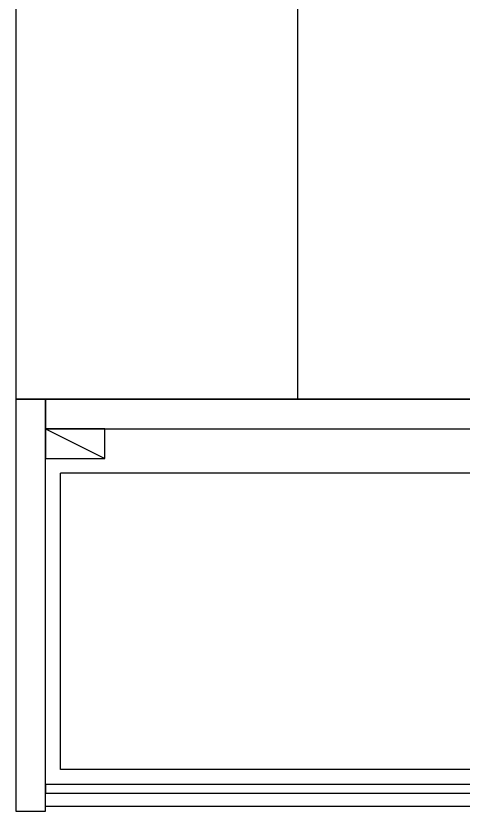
# Model space of a CAD drawing. Header units: millimetres. Extents: x -33000 to 294000, y 0 to 42408.
# Drawn here: x 271441 to 271743, y 13867 to 14403 of the extents above; entities that cross this region are included whole.
import ezdxf

# ---------------------------------------------------------------- set-up
doc = ezdxf.new("R2010")
doc.units = ezdxf.units.MM
doc.header["$LTSCALE"] = 50
doc.layers.add('arch', color=8, linetype='Continuous')

msp = doc.modelspace()

# ---------------------------------------------------------------- linework, layer by layer
at = {"layer": 'arch', "ltscale": 25}
for p, q in [((271461.21, 14124.6), (271501.21, 14104.6)), ((273681.21, 14094.6), (271471.21, 14094.6)), ((271471.21, 13894.6), (271471.21, 14094.6)), ((273681.21, 13894.6), (271471.21, 13894.6))]:
    msp.add_line(p, q, dxfattribs=at)
for points in [[(271441.21, 14144.6), (271941.21, 14144.6), (271941.21, 15824.6), (271441.21, 15824.6)], [(271631.21, 14144.6), (271941.21, 14144.6), (271941.21, 15824.6), (271631.21, 15824.6)], [(271441.21, 13866.6), (271461.21, 13866.6), (271461.21, 14144.6), (271441.21, 14144.6)], [(271461.21, 14144.6), (271461.21, 14124.6), (271941.21, 14124.6), (271941.21, 14144.6)], [(271461.21, 14104.6), (271501.21, 14104.6), (271501.21, 14124.6), (271461.21, 14124.6)], [(271461.21, 13884.6), (271461.21, 13878.6), (273671.21, 13878.6), (273671.21, 13884.6)], [(273671.21, 13878.6), (273671.21, 13869.6), (271461.21, 13869.6), (271461.21, 13878.6)]]:
    msp.add_lwpolyline(points, close=True, dxfattribs=at)

doc.saveas('drawing.dxf')
